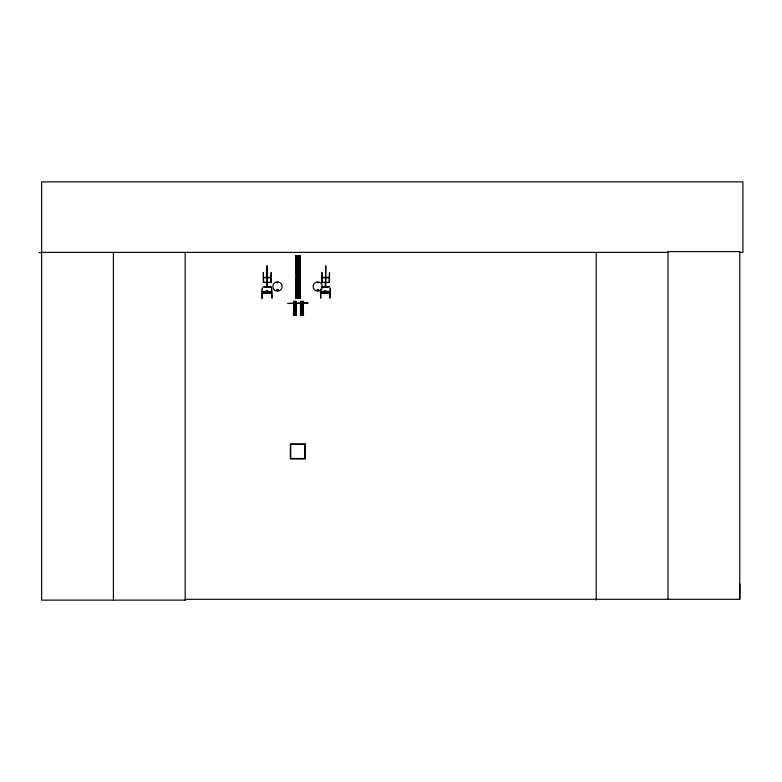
<?xml version="1.0" encoding="UTF-8"?>
<svg xmlns="http://www.w3.org/2000/svg" width="782" height="782" viewBox="0 0 782 782"><rect width="100%" height="100%" fill="white"/><g stroke="black" fill="none" stroke-linecap="round" stroke-linejoin="round"><path stroke-width="1.17" d="M739.244 252.381L742.9 252.381L742.9 181.874L41.622 181.874L41.622 600.126L185.295 600.126L185.197 599.305L739.782 599.305L739.889 584.183M277.072 282.605L277.835 282.4L277.16 282.791M276.975 289.975C278.314 288.294 277.718 291.794 277.053 289.858M278.157 289.975C276.095 292.321 277.463 287.229 278.109 290.337M318.157 282.703L317.404 282.4L318.078 282.791M317.316 289.975C318.724 288.343 317.727 291.852 317.375 289.751M298.284 275.714L297.864 274.912M298.313 274.941L297.815 274.912L298.343 274.893M317.951 290.669C319.789 288.235 315.136 290.269 318.098 290.552M297.815 297.825L298.313 297.844L297.864 297.023M301.754 314.198L302.087 314.687M39.1 252.674L41.622 252.664M41.622 252.381L668.004 252.381M295.889 255.753L300.21 255.734L300.21 275.978L295.889 275.987L295.889 255.753L295.987 275.987M296.183 257.806L299.917 257.806M296.183 259.174L299.917 259.174M296.183 261.227L299.917 261.227M296.183 263.055L299.917 263.055M296.183 265.108L299.917 265.108M267.024 265.802L267.434 286.564M296.183 273.925L299.917 273.925M295.557 274.502L300.542 274.502M295.557 274.658L300.542 274.658M263.7 277.356L270.758 277.356M322.037 277.356L329.095 277.356M263.7 277.766L270.758 277.766M322.037 277.766L329.095 277.766M295.889 277.864L300.21 277.845L300.21 298.089L295.889 298.098L295.889 277.864L295.987 298.098M296.183 279.917L299.917 279.917M296.183 281.285L299.917 281.285M263.28 282.37L271.168 282.331M321.617 282.37L329.505 282.331M296.183 283.338L299.917 283.338M296.183 285.166L299.917 285.166M267.024 285.733L266.916 286.564M267.434 285.733L267.542 286.564M325.351 285.733L325.253 286.564M325.771 285.733L325.879 286.564M263.524 286.945L270.934 286.906M321.861 286.945L329.271 286.906M270.963 286.984L263.485 286.564L270.934 287.023M296.183 287.219L299.917 287.219M271.55 288.187L271.97 298.157L271.579 288.187M267.297 290.904L266.672 290.904L266.672 292.36M325.635 290.904L325.009 290.904L325.009 292.36L325.683 292.409L325.683 290.855L324.96 290.855L324.96 292.409M262.39 291.432L271.55 291.432M320.728 291.432L329.887 291.432M262.39 291.842L271.55 291.842M320.728 291.842L329.887 291.842M296.183 296.026L299.917 296.026M295.557 296.613L300.542 296.613M295.557 296.769L300.542 296.769M297.756 297.004L298.343 296.974M297.756 297.844L298.343 297.844M296.427 301.412L293.543 301.422L293.602 314.931M303.377 301.412L300.493 301.422L300.513 314.931L303.377 314.911L303.318 301.412M293.739 302.8L296.231 302.8M300.689 302.8L303.181 302.8M293.739 303.709L296.231 303.709M300.689 303.709L303.181 303.709M293.739 305.078L296.231 305.078M300.689 305.078L303.181 305.078M293.729 306.3L296.222 306.3M300.689 306.3L303.181 306.3M293.729 307.668L296.222 307.668M300.689 307.668L303.181 307.668M293.739 313.543L296.231 313.543M300.689 313.543L303.181 313.543M293.318 313.934L296.642 313.934M300.278 313.934L303.602 313.934M293.318 314.032L296.642 314.032M300.278 314.032L303.602 314.032M293.543 314.931L296.427 314.911L296.358 301.412L296.231 314.911M739.782 599.305L739.782 251.569L668.004 251.569L668.004 599.305M596.216 252.381L596.216 600.126M329.095 282.546L329.505 272.576L329.505 282.546L321.617 282.546L321.646 272.576L322.037 282.546M325.771 286.564L325.742 265.802L325.351 286.564M325.429 292.409L325.429 293.006M325.214 292.409L325.214 293.006M321.998 272.576L321.998 282.546M320.728 289.272L320.757 298.157L320.366 289.301M303.162 301.412L303.181 314.911M302.996 301.412L302.986 314.911M302.898 314.911L302.829 301.412L302.693 314.911M302.517 301.412L302.507 314.911M302.321 314.911L301.559 314.911M301.373 301.422L301.363 314.931L301.197 301.422M301.041 301.422L301.148 314.931M300.982 301.422L300.992 314.931M300.689 314.931L300.718 301.422L300.562 314.931M300.122 255.734L300.2 275.978M300.2 277.845L300.122 298.089M299.956 255.734L299.917 275.978M299.877 277.845L299.917 298.089M299.721 258.119L299.721 262.879M299.721 265.254L299.721 273.592M299.721 279.037L299.721 296.896M299.623 258.119L299.643 262.879M299.623 265.254L299.643 273.592M299.633 273.925L299.633 275.978M299.623 279.037L299.633 298.089M299.398 258.119L299.467 262.879M299.467 265.254L299.486 273.592M299.486 279.037L299.398 296.896M299.232 255.734L299.232 275.978L299.154 255.734M299.232 277.845L299.232 298.089L299.154 277.845M298.988 258.119L298.9 262.879M298.9 265.254L298.92 273.592M298.988 279.037L298.92 296.896M298.626 275.978L297.483 275.978M298.626 298.089L297.483 298.089M297.111 258.128L297.209 262.899M297.111 265.274L297.209 273.612M297.189 279.047L297.209 296.916M296.622 255.753L296.71 275.987M296.642 277.864L296.622 298.098M296.222 255.753L296.183 275.987M296.222 277.864L296.183 298.098M296.036 301.412L296.036 314.911M295.879 301.412L295.928 314.911M295.713 301.412L295.743 314.911M295.557 301.412L295.547 314.911M295.361 314.911L294.599 314.911M294.355 301.422L294.423 314.931M294.198 301.422L294.247 314.931M294.091 314.931L294.032 301.422L293.876 314.931M293.758 301.422L293.739 314.931M270.758 282.546L271.168 272.576L271.168 282.546L263.28 282.517L263.309 272.576L263.7 282.546M267.053 265.802L267.024 286.564M267.092 292.409L267.092 293.006M266.887 292.409L266.887 293.006M262.39 288.187L262.39 298.157M185.187 252.381L185.187 600.126M113.41 252.381L113.41 600.126M297.248 263.866C298.265 267.033 299.711 261.628 297.248 263.866M294.443 306.837C295.127 308.958 296.085 305.342 294.443 306.837M297.248 285.977C298.265 289.144 299.711 283.739 297.248 285.977M301.402 306.837C302.077 308.958 303.045 305.342 301.402 306.837M329.3 286.564L321.822 286.984L329.3 286.564M262.42 288.187L262.029 298.157L262.42 288.187M330.307 288.187L329.887 298.157L330.278 288.187M267.346 290.855L266.623 290.855L266.623 292.409L267.346 292.409L267.346 290.855M270.719 293.006L263.251 293.162L270.719 293.006M329.056 293.006L321.588 293.162L329.056 293.006M307.971 303.064L288.04 303.484L307.971 303.064M305.273 443.981L290.327 443.981L290.327 458.926L305.273 458.926L305.273 443.981M304.863 444.391L290.748 444.391L290.748 458.506L304.863 458.506L304.863 444.391M296.945 275.987L296.945 255.753L296.906 275.987M296.945 298.098L296.945 277.864L296.877 298.098M296.486 275.987L296.466 255.753L296.388 275.987M296.466 298.098L296.486 277.864L296.388 298.098M315.429 290.523A4.672 4.672 0 0 0 322.428 286.486A4.672 4.672 0 0 0 315.429 282.439A4.672 4.672 0 0 0 315.429 290.523M275.147 290.523A4.672 4.672 0 0 0 282.155 286.486A4.672 4.672 0 0 0 275.147 282.439A4.672 4.672 0 0 0 275.147 290.523"/></g></svg>
